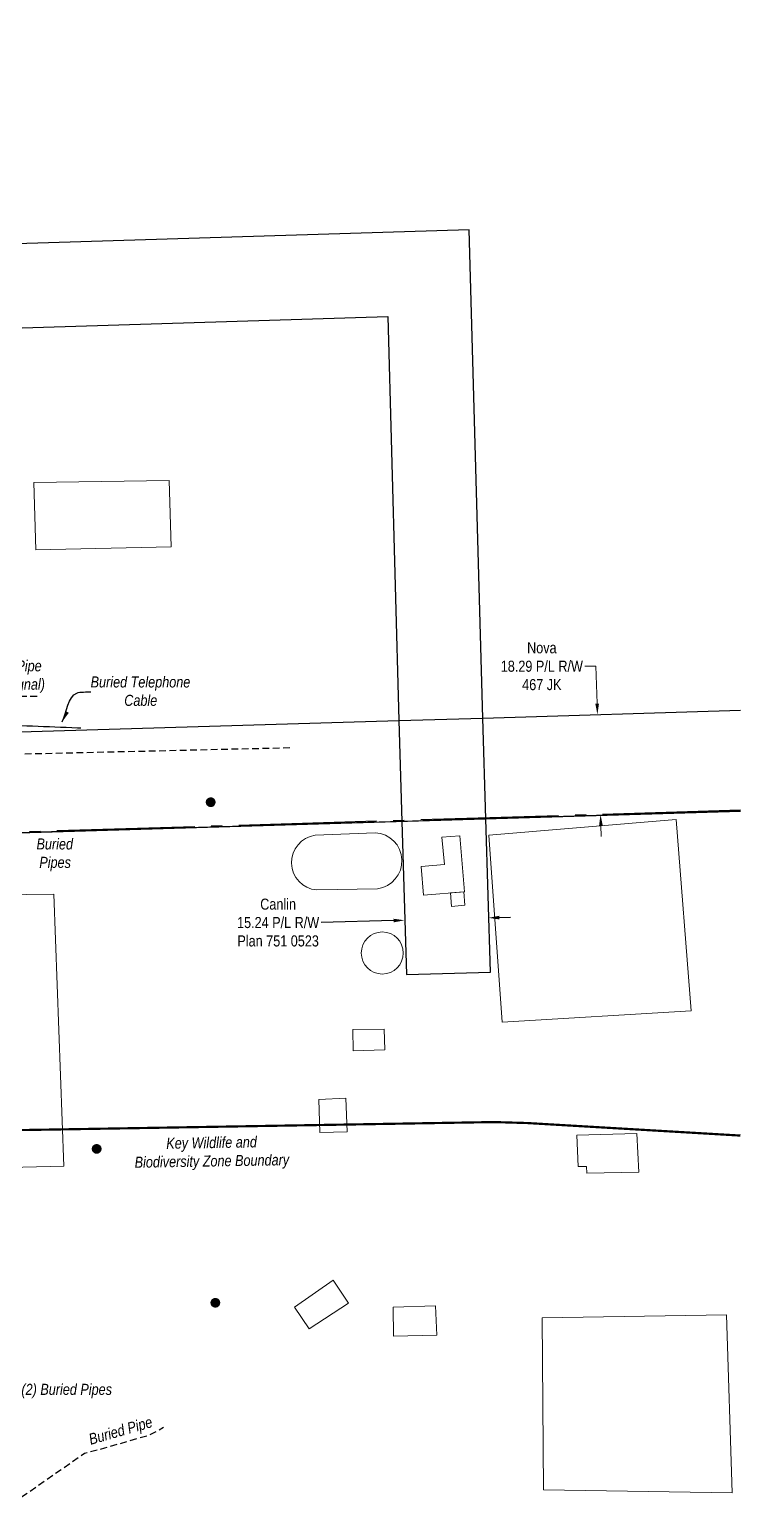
# Model space of a CAD drawing. Extents: x 663492 to 667541, y 5675958 to 5679620.
# Drawn here: x 666896 to 667541, y 5676354 to 5677688 of the extents above; entities that cross this region are included whole.
import ezdxf

# ---------------------------------------------------------------- set-up
doc = ezdxf.new("R2010")
doc.units = 0
doc.header["$LTSCALE"] = 5
for name, pattern in [('0', [1, 1, 0]), ('DASHDOT2', [12.7, 6.35, -3.175, 0, -3.175]), ('foc-QUARTERLINE', [33, 25, -3, 2, -3]), ('UG_PIPE', [1.875, 1.25, -0.625])]:
    doc.linetypes.add(name, pattern=pattern)
doc.layers.add('AS-GENERAL', color=48, linetype='Continuous', lineweight=18)
doc.layers.add('F-RW-T', color=190, linetype='Continuous', lineweight=9)
for name, color, linetype in [('AS-PIPE-UG', 44, 'UG_PIPE'), ('AS-PIPE-UG-T', 44, 'Continuous'), ('AS-TELEPHONE', 224, 'foc-TEL'), ('AS-TELEPHONE-T', 224, 'Continuous'), ('AS-WILDLIFE', 131, 'DASHDOT2'), ('C-RW', 13, 'Continuous'), ('F-RW', 190, 'Continuous'), ('L-SECQ', 8, 'foc-QUARTERLINE'), ('L-TITLEDB', 4, 'Continuous')]:
    doc.layers.add(name, color=color, linetype=linetype)
doc.styles.add('240', font='ARIALN.TTF', dxfattribs={"height": 30})
doc.styles.add('80CG', font='ARIALN.TTF', dxfattribs={"height": 10})
doc.styles.add('80L', font='ARIALN.TTF', dxfattribs={"height": 10})
doc.styles.add('foc-LtypeFont', font='ARIALN.TTF', dxfattribs={"height": 7.35})
doc.linetypes.add('foc-TEL', pattern='A,2,-1,["T",foc-LtypeFont,S=0.2,R=0,X=-0.425,Y=-0.75],-1.24,8', length=12.24)
doc.dimstyles.new('Compass 5 000', dxfattribs={"dimscale": 5, "dimtxt": 9, "dimasz": 2, "dimexe": 0.2, "dimexo": 0.0625, "dimgap": 0.5, "dimtad": 0, "dimtih": 1, "dimtoh": 1, "dimzin": 0, "dimdsep": 46, "dimtxsty": '80CG', "dimcen": 0.1, "dimse1": 1, "dimse2": 1, "dimclrd": 256, "dimclrt": 256, "dimaunit": 1, "dimadec": 4, "dimazin": 0, "dimtfac": 0.06, "dimtofl": 0, "dimtmove": 0, "dimatfit": 1, "dimfxl": 0.2, "dimtolj": 1, "dimtzin": 0, "dimlwd": -1, "dimarcsym": 0})

# ---------------------------------------------------------------- blocks, each defined once
blk = doc.blocks.new('*X461')
at = {"color": 0}
for p, q in [((102.1, -2061.6), (108.8, -2061.6)), ((102.1, -2068.4), (108.8, -2068.4)), ((102.2, -2061.7), (108.8, -2061.7)), ((102.2, -2068.3), (108.7, -2068.3)), ((102.3, -2061.4), (108.6, -2061.4)), ((102.3, -2061.9), (108.6, -2061.9)), ((102.3, -2068.1), (108.6, -2068.1)), ((102.5, -2061.2), (108.5, -2061.2)), ((102.5, -2062), (108.4, -2062)), ((102.5, -2068), (108.4, -2068)), ((102.6, -2062.2), (108.3, -2062.2)), ((102.7, -2061.1), (108.2, -2061.1)), ((102.7, -2067.8), (108.3, -2067.8)), ((102.8, -2062.3), (108.1, -2062.3)), ((102.8, -2067.7), (108.1, -2067.7)), ((102.9, -2060.9), (108, -2060.9)), ((103, -2062.5), (108, -2062.5)), ((103, -2067.5), (108, -2067.5)), ((103.1, -2062.7), (107.8, -2062.7)), ((103.1, -2067.3), (107.8, -2067.3)), ((103.2, -2060.8), (107.7, -2060.8)), ((103.3, -2062.8), (107.7, -2062.8)), ((103.3, -2067.2), (107.6, -2067.2)), ((103.4, -2063), (107.5, -2063)), ((103.4, -2067), (107.5, -2067)), ((103.5, -2060.6), (107.4, -2060.6)), ((103.6, -2063.1), (107.3, -2063.1)), ((103.6, -2066.9), (107.3, -2066.9)), ((103.7, -2063.3), (107.2, -2063.3)), ((103.8, -2066.7), (107.2, -2066.7)), ((103.9, -2060.5), (107, -2060.5)), ((103.9, -2063.4), (107, -2063.4)), ((103.9, -2066.6), (107, -2066.6)), ((104.1, -2063.6), (106.9, -2063.6)), ((104.1, -2066.4), (106.9, -2066.4)), ((104.2, -2063.7), (106.7, -2063.7)), ((104.2, -2066.2), (106.7, -2066.2)), ((104.4, -2063.9), (106.6, -2063.9)), ((104.4, -2066.1), (106.6, -2066.1)), ((104.5, -2060.3), (106.5, -2060.3)), ((104.5, -2064.1), (106.4, -2064.1)), ((104.5, -2065.9), (106.4, -2065.9)), ((104.7, -2064.2), (106.3, -2064.2)), ((104.7, -2065.8), (106.2, -2065.8)), ((104.8, -2064.4), (106.1, -2064.4)), ((104.8, -2065.6), (106.1, -2065.6)), ((105, -2064.5), (105.9, -2064.5)), ((105, -2065.5), (105.9, -2065.5)), ((105.1, -2064.7), (105.8, -2064.7)), ((105.2, -2065.3), (105.8, -2065.3)), ((105.3, -2064.8), (105.6, -2064.8)), ((105.3, -2065.2), (105.6, -2065.2)), ((102.3, -2068.6), (108.7, -2068.6)), ((102.5, -2068.7), (108.5, -2068.7)), ((102.7, -2068.9), (108.3, -2068.9)), ((102.9, -2069.1), (108, -2069.1)), ((103.2, -2069.2), (107.8, -2069.2)), ((103.5, -2069.4), (107.4, -2069.4)), ((103.9, -2069.5), (107.1, -2069.5)), ((104.4, -2069.7), (106.5, -2069.7))]:
    blk.add_line(p, q, dxfattribs=at)
blk = doc.blocks.new('Pile')
h = blk.add_hatch(color=255)
h.dxf.hatch_style = 1
edge = h.paths.add_edge_path()
edge.add_arc((0, 0), 0.868, 0, 360)
at = {"color": 224}
for p, q in [((0.54, -0.54), (-0.54, 0.54)), ((-0.54, -0.54), (0.54, 0.54))]:
    blk.add_line(p, q, dxfattribs=at)
blk.add_circle((0, 0), 0.768, dxfattribs=at)
at = {"color": 224, "xscale": 0.16, "yscale": 0.16, "zscale": 0.16}
blk.add_blockref('*X461', (-16.87, 330.4), dxfattribs=at)
blk = doc.blocks.new('*D466')
at = {"layer": 'C-RW', "transparency": 16777216}
for p, q in [((667225.6, 5676880.5), (667160, 5676878.6)), ((667321.6, 5676883.1), (667331.6, 5676883.4))]:
    blk.add_line(p, q, dxfattribs=at)
for points in [[(667225.6, 5676882.1), (667225.7, 5676878.8), (667235.6, 5676880.7)], [(667321.6, 5676884.8), (667321.7, 5676881.5), (667311.6, 5676882.9)]]:
    blk.add_solid(points, dxfattribs=at)
at = {"layer": 'C-RW', "transparency": 16777216, "insert": (667121, 5676878.6), "char_height": 10, "attachment_point": 5, "style": '80CG'}
blk.add_mtext('\\A1;Canlin\\P15.24 P/L R/W\\PPlan 751 0523', dxfattribs=at)
blk = doc.blocks.new('*D475')
at = {"layer": 'F-RW-T', "transparency": 16777216}
for p, q in [((667409.2, 5677110.9), (667399.2, 5677110.9)), ((667410.2, 5677077.1), (667409.2, 5677110.9)), ((667413.6, 5676966.5), (667413.9, 5676956.6))]:
    blk.add_line(p, q, dxfattribs=at)
for points in [[(667411.9, 5677077.1), (667408.6, 5677077), (667410.5, 5677067.1)], [(667415.3, 5676966.6), (667412, 5676966.5), (667413.3, 5676976.5)]]:
    blk.add_solid(points, dxfattribs=at)
at = {"layer": 'F-RW-T', "transparency": 16777216, "insert": (667360.1, 5677110.9), "char_height": 10, "attachment_point": 5, "style": '80CG'}
blk.add_mtext('\\A1;Nova\\P18.29 P/L R/W\\P467 JK', dxfattribs=at)

msp = doc.modelspace()

# ---------------------------------------------------------------- linework, layer by layer
at = {"layer": 'AS-GENERAL', "flags": 128}
for points in [[(666899.431, 5677277.526), (666901.448, 5677216.382), (667024.141, 5677219.07), (667022.124, 5677279.205)], [(667311.926, 5676957.833), (667324.25, 5676788.224), (667495.636, 5676798.735), (667482.003, 5676971.969)], [(667269.529, 5676955.97), (667271.972, 5676931.175), (667250.546, 5676929.297), (667252.801, 5676903.563), (667290.015, 5676906.568), (667285.88, 5676957.097)], [(667277.239, 5676905.536), (667278.228, 5676893.185), (667290.221, 5676894.254), (667289.24, 5676906.505)], [(667188.768, 5676781.597), (667189.156, 5676762.402), (667217.868, 5676763.178), (667217.092, 5676781.985)], [(667157.829, 5676718.379), (667158.792, 5676688.415), (667183.476, 5676689.017), (667182.271, 5676719.462)], [(667391.856, 5676685.95), (667393.097, 5676657.633), (667400.637, 5676657.633), (667400.801, 5676651.454), (667447.972, 5676652.493), (667446.286, 5676687.394)], [(667135.736, 5676530.219), (667149.155, 5676510.581), (667184.858, 5676533.811), (667170.96, 5676554.407)], [(667225.394, 5676530.006), (667225.633, 5676503.729), (667264.831, 5676504.685), (667263.636, 5676531.2)], [(667527.396, 5676523.112), (667360.426, 5676520.445), (667361.569, 5676364.619), (667532.733, 5676361.952)]]:
    msp.add_lwpolyline(points, close=True, dxfattribs=at)
msp.add_lwpolyline([(667154.663, 5676957.693, 0.89486348), (667155.962, 5676908.172), (667211.079, 5676909.285, 0.91138751), (667209.038, 5676960.104)], format="xyb", close=True, dxfattribs=at)
at = {"layer": 'AS-GENERAL'}
msp.add_lwpolyline([(666926.792, 5676657.947), (666917.58, 5676904.355), (666795.223, 5676902.953), (666802.705, 5676654.697)], close=True, dxfattribs=at)
msp.add_circle((667215.454, 5676851.049), 19.049, dxfattribs=at)
at = {"layer": 'AS-PIPE-UG', "flags": 128}
for points in [[(666902.417, 5677083.395), (666852.547, 5677083.945), (666829.517, 5677082.59), (666813.972, 5677092.645), (666789.202, 5677115.135), (666779.467, 5677124.49), (666750.237, 5677148.98), (666731.922, 5677167.43), (666718.512, 5677179.385)], [(667131.762, 5677036.88), (666862.467, 5677030.59), (666792.097, 5677028.19), (666700.492, 5677026.125), (666588.622, 5677021.715), (666503.767, 5677020.85), (666459.582, 5677018.325), (666445.542, 5677015.175), (666445.817, 5676984.61), (666445.882, 5676933.78), (666445.817, 5676928.42), (666401.902, 5676925.08), (666326.767, 5676920.14), (666289.332, 5676920.905)], [(666861.777, 5676356.275), (666882.457, 5676353.895), (666945.392, 5676397.72), (666963.787, 5676402.525), (667004.687, 5676414.39), (667017.197, 5676421.29)]]:
    msp.add_lwpolyline(points, dxfattribs=at)
at = {"layer": 'AS-TELEPHONE', "linetype": '0'}
msp.add_lwpolyline([(666448.252, 5677038.225), (666461.232, 5677040.33), (666501.862, 5677043.43), (666547.367, 5677045.495), (666625.957, 5677049.62), (666704.327, 5677052.61), (666795.132, 5677054.32), (666862.627, 5677058.28), (666942.192, 5677055.105)], dxfattribs=at)
at = {"layer": 'AS-WILDLIFE', "const_width": 1.999, "flags": 128}
msp.add_lwpolyline([(665693.922, 5676670.33), (667309.564, 5676697.714), (667318.037, 5676697.786), (667347.399, 5676696.923), (667540.192, 5676685.582)], dxfattribs=at)
at = {"layer": 'C-RW', "flags": 128}
msp.add_lwpolyline([(666129.267, 5677671.572), (666140.868, 5677647.19), (666259.629, 5677398.227), (666301.259, 5677399.522), (666410.487, 5677402.868), (667220.539, 5677427.844), (667230.416, 5677061.631), (667233.232, 5676970.253), (667237.483, 5676831.512), (667313.603, 5676833.823), (667309.362, 5676972.548), (667306.546, 5677063.912), (667294.143, 5677506.309), (666374.638, 5677477.992), (666265.515, 5677474.636), (666163.912, 5677688.065)], dxfattribs=at)
at = {"layer": 'F-RW', "flags": 128}
msp.add_lwpolyline([(667540.192, 5676979.545), (667309.362, 5676972.548), (667233.232, 5676970.253), (666474.799, 5676947.722), (666431.848, 5677037.755), (667230.416, 5677061.631), (667306.546, 5677063.912), (667540.192, 5677071.078)], dxfattribs=at)
at = {"layer": 'L-SECQ'}
msp.add_line((667540.192, 5676980.355), (665693.922, 5676924.581), dxfattribs=at)
at = {"layer": 'L-TITLEDB', "flags": 128}
msp.add_lwpolyline([(665693.922, 5676923.98), (666392.232, 5676945.281), (667540.192, 5676979.695)], dxfattribs=at)

# ---------------------------------------------------------------- block references
at = {"xscale": 4.99872395, "yscale": 4.99872395, "zscale": 4.99872395}
for p in [(667059.907, 5676987.81), (666956.472, 5676673.62), (667064.057, 5676534.14)]:
    msp.add_blockref('Pile', p, dxfattribs=at)

# ---------------------------------------------------------------- texts
at = {"layer": 'AS-PIPE-UG-T', "ltscale": 0.2, "char_height": 9.99745, "attachment_point": 1, "style": '80L'}
for s, width, insert in [('\\pi2.977;{\\fArial Narrow|b0|i1|c0|p34;Buried Pipe\\P\\pi0.85609;(Lost Signal)}', 64.37694, (666844.432, 5677116.301)), ('\\pi1.0392;{\\fArial Narrow|b0|i1|c0|p34;(2) Buried Pipes}', 83.19686, (666887.196, 5676460.596))]:
    msp.add_mtext_dynamic_manual_height_columns(s, width=width, gutter_width=10, heights=[0], dxfattribs=dict(at, insert=insert))
at = {"layer": 'AS-PIPE-UG-T', "ltscale": 0.2, "insert": (666941.855, 5676412.965), "char_height": 9.99745, "attachment_point": 1, "rotation": 16.177328, "style": '80L'}
msp.add_mtext_dynamic_manual_height_columns('\\pi6.6797;{\\fArial Narrow|b0|i1|c0|p34;Buried Pipe}', width=71.78241, gutter_width=10, heights=[0], dxfattribs=at)
at = {"layer": 'AS-TELEPHONE-T', "ltscale": 0.2, "insert": (666951.188, 5677101.7), "char_height": 9.99745, "attachment_point": 1, "style": '80L'}
msp.add_mtext_dynamic_manual_height_columns('\\pi-0.21228;{\\fArial Narrow|b0|i1|c0|p34;Buried Telephone \\P\\pi30.305;Cable}', width=89.20467, gutter_width=10, heights=[0], dxfattribs=at)
at = {"layer": 'AS-WILDLIFE', "insert": (667060.811, 5676669.398), "char_height": 10, "attachment_point": 5, "rotation": 0.971013, "style": '240'}
msp.add_mtext_dynamic_manual_height_columns('{\\fArial Narrow|b0|i1|c0|p34;Key Wildlife and Biodiversity Zone Boundary}', width=140.92723, gutter_width=45, heights=[0], dxfattribs=at)

# ---------------------------------------------------------------- dimensions: what is measured, and where the dimension line sits
at = {"layer": 'C-RW', "color": 3}
dim = msp.add_linear_dim(base=(667311.622, 5676882.863), p1=(667227.045, 5677186.625), p2=(667303.046, 5677188.755), angle=1.605936, text='Canlin\\P15.24 P/L R/W\\PPlan 751 0523', dimstyle='Compass 5 000', dxfattribs=at)
dim.commit()
dim.dimension.update_dxf_attribs({"geometry": '*D466', "text_midpoint": (667120.96, 5676878.613), "dimtype": 161})
at = {"layer": 'F-RW-T', "color": 3}
dim = msp.add_linear_dim(base=(667410.54, 5677067.101), p1=(667372.469, 5676975.288), p2=(667369.691, 5677065.848), angle=91.756832, text='Nova\\P18.29 P/L R/W\\P467 JK', dimstyle='Compass 5 000', dxfattribs=at)
dim.commit()
dim.dimension.update_dxf_attribs({"geometry": '*D475', "text_midpoint": (667360.11, 5677110.923), "dimtype": 161})

# ---------------------------------------------------------------- leaders
at = {"layer": 'AS-TELEPHONE-T', "ltscale": 0.2, "path_type": 1}
msp.add_leader([(666925.252, 5677060.649), (666938.438, 5677086.649), (666951.267, 5677087.718)], dimstyle='Compass 5 000', override={"dimgap": 0.5, "dimtad": 0}, dxfattribs=at)

# ---------------------------------------------------------------- next in the draw order: texts
at = {"layer": 'AS-PIPE-UG-T', "ltscale": 0.2, "insert": (666901.63, 5676954.886), "char_height": 9.99745, "attachment_point": 1, "style": '80L', "bg_fill": 3, "box_fill_scale": 1.15, "bg_fill_color": 256, "bg_fill_transparency": 0}
msp.add_mtext_dynamic_manual_height_columns('\\pi0.30321;{\\fArial Narrow|b0|i1|c0|p34;Buried \\P\\pi2.8503;Pipes}', width=33.76985, gutter_width=10, heights=[0], dxfattribs=at)

doc.saveas('drawing.dxf')
